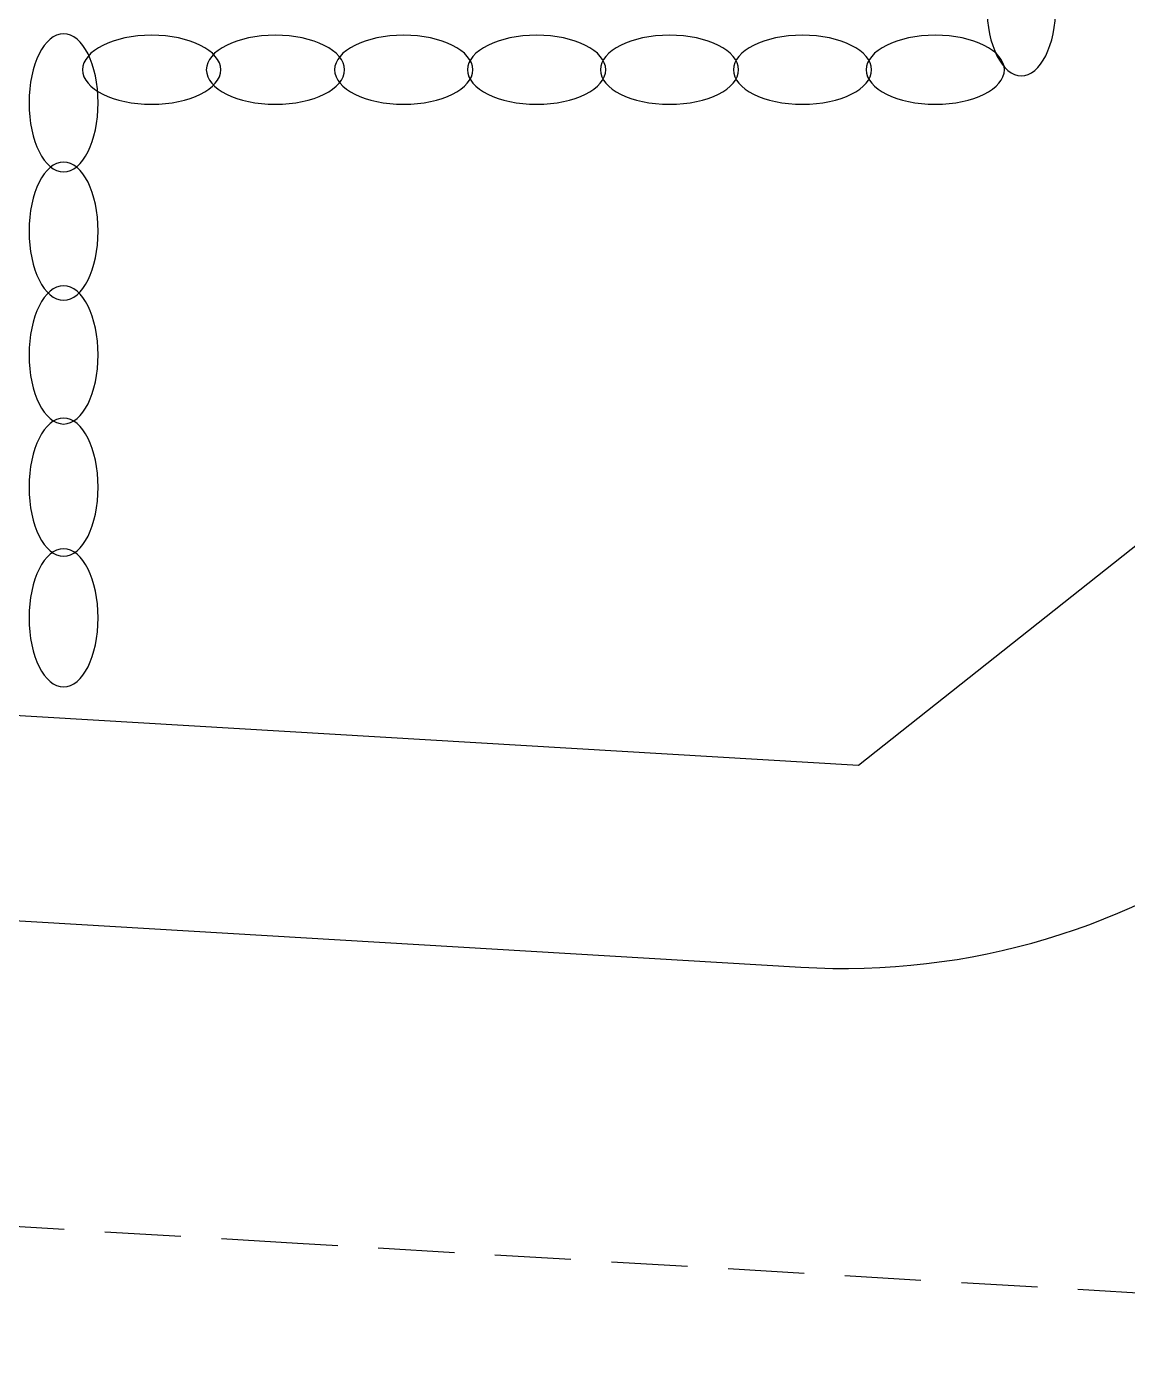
# Model space of a CAD drawing. Header units: millimetres. Extents: x 1145859089 to 1147511753, y -1047484727 to -1047247487.
# Drawn here: x 1146995508 to 1147006341, y -1047456361 to -1047443137 of the extents above; entities that cross this region are included whole.
import ezdxf
from ezdxf.xclip import XClip

# ---------------------------------------------------------------- set-up
doc = ezdxf.new("R2010")
doc.units = ezdxf.units.MM
doc.header["$LTSCALE"] = 100
doc.header["$MEASUREMENT"] = 0
doc.header["$XCLIPFRAME"] = 2
doc.linetypes.add('단지배치도$0$HID', pattern=[2.3, 1.5, -0.8])
doc.layers.get('0').update_dxf_attribs({"linetype": 'CONTINUOUS'})
doc.layers.add('XREF', color=135, linetype='CONTINUOUS')
doc.layers.add('단지배치도$0$W240910', color=135, linetype='CONTINUOUS')

# ---------------------------------------------------------------- blocks, each defined once
blk = doc.blocks.new('단지배치도$0$zw$9902')
at = {"layer": '단지배치도$0$W240910'}
for p, q in [((73957, -79035), (78394, -75520)), ((51186, -77684), (73957, -79035)), ((51100, -79705), (73390, -81025))]:
    blk.add_line(p, q, dxfattribs=at)
at = {"layer": '단지배치도$0$W240910', "linetype": '단지배치도$0$HID', "ltscale": 5}
for p, q in [((68433, -83744), (50900, -82704)), ((89494, -84991), (68433, -83744))]:
    blk.add_line(p, q, dxfattribs=at)
at = {"layer": '단지배치도$0$W240910'}
blk.add_arc((73804, -74037), 7000, 266.6096, 345.597, dxfattribs=at)
at = {"layer": '단지배치도$0$W240910', "extrusion": (0, 0, -1)}
for centre, major_axis in [((75560, -71571, 1673713), (0, 680)), ((66131, -72515), (0, 680)), ((66998, -72190, 1673713), (680, 0)), ((68216, -72190, 1673713), (680, 0)), ((69479, -72190, 1673713), (680, 0)), ((70788, -72190, 1673713), (680, 0)), ((72096, -72190, 1673713), (680, 0)), ((73405, -72190, 1673713), (680, 0)), ((74713, -72190, 1673713), (680, 0)), ((66131, -73778), (0, 680)), ((66131, -74997), (0, 680)), ((66131, -76299), (0, 680)), ((66131, -77586), (0, 680))]:
    blk.add_ellipse(centre, major_axis=major_axis, ratio=0.5, dxfattribs=at)
blk = doc.blocks.new('단지배치도')
blk.add_blockref('단지배치도$0$zw$9902', (141034, 142437))

msp = doc.modelspace()

# ---------------------------------------------------------------- block references
at = {"layer": 'XREF'}
ref = msp.add_blockref('단지배치도', (1146788705.034274, -1047513806.462535), dxfattribs=at)
XClip(ref).set_block_clipping_path([(72982.4064819524, 34919.7593965298), (360382.4067475507, 255319.7593436697)])

doc.saveas('drawing.dxf')
